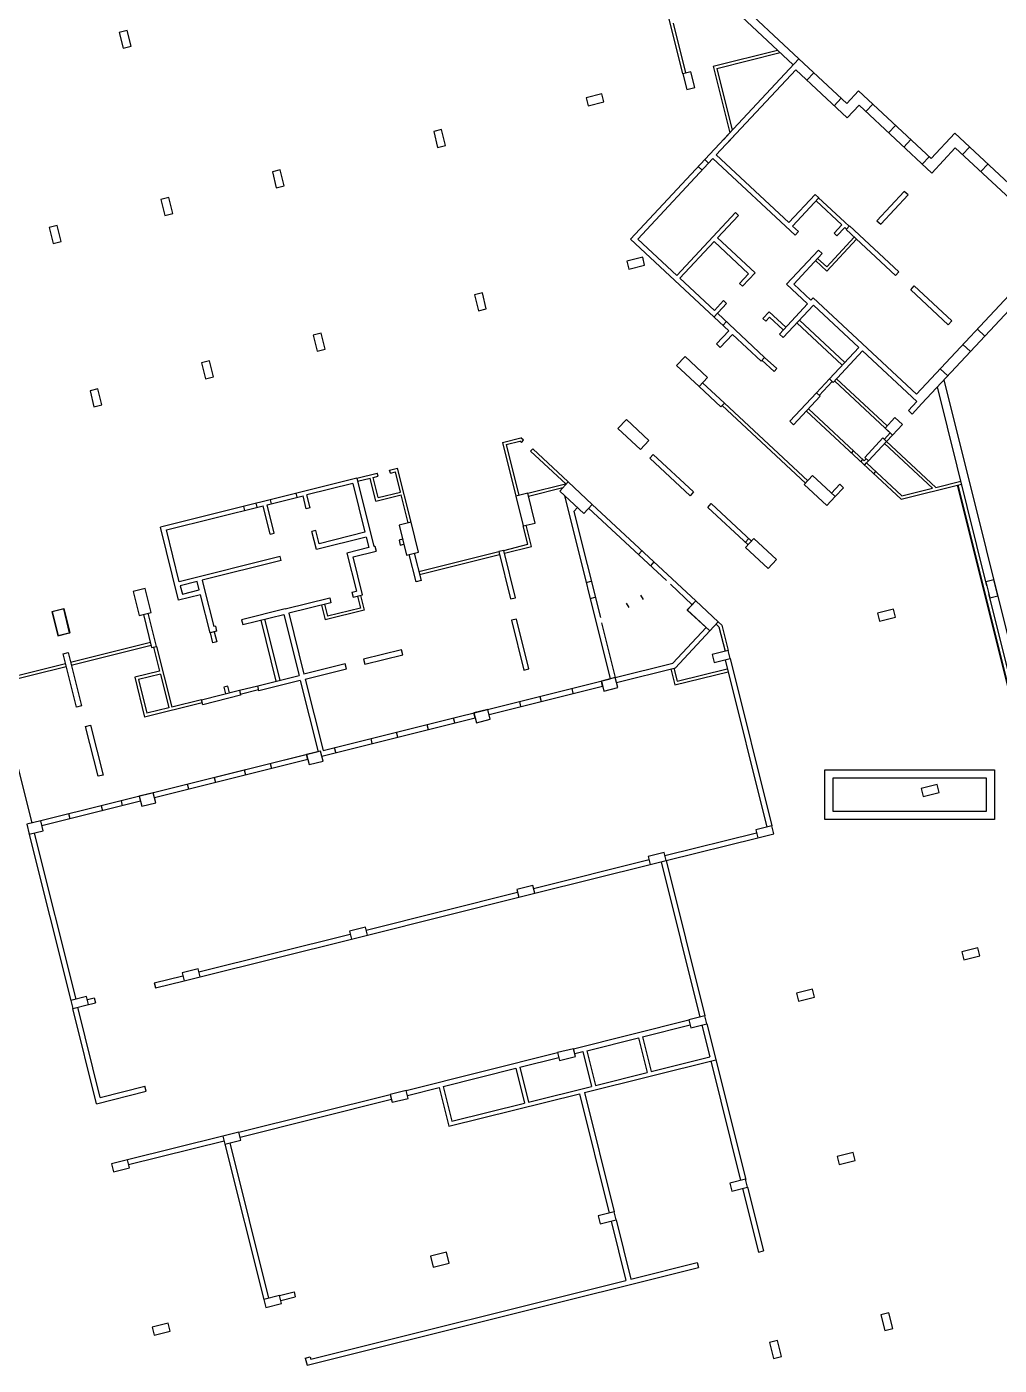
# Model space of a CAD drawing. Header units: metres. Extents: x -681087 to 1033303, y 74272 to 2630761.
# Drawn here: x 126556 to 173934, y 2460261 to 2525471 of the extents above; entities that cross this region are included whole.
import ezdxf

# ---------------------------------------------------------------- set-up
doc = ezdxf.new("R2010")
doc.units = ezdxf.units.M
for name, color, linetype in [('SKELETON_CLEAN', 7, 'Continuous'), ('SKELETON_ISOLATED', 1, 'Continuous'), ('SKELETON_ORIGINAL', 8, 'Continuous')]:
    doc.layers.add(name, color=color, linetype=linetype)

msp = doc.modelspace()

# ---------------------------------------------------------------- linework, layer by layer
at = {"layer": 'SKELETON_CLEAN'}
for p, q in [((158518, 2523184), (156583, 2530947)), ((163902, 2523622), (158277, 2528868)), ((164175, 2523914), (158832, 2528897)), ((158664, 2523220), (158059, 2525646)), ((131443, 2525297), (131055, 2525200)), ((131055, 2525200), (131248, 2524424)), ((131636, 2524521), (131443, 2525297)), ((131248, 2524424), (131636, 2524521)), ((159993, 2523552), (163137, 2524336)), ((164175, 2523914), (155971, 2515116)), ((160175, 2523443), (163267, 2524214)), ((164175, 2523914), (166508, 2521739)), ((158906, 2523281), (158518, 2523184)), ((158518, 2523184), (158712, 2522408)), ((159100, 2522505), (158906, 2523281)), ((159993, 2523552), (160804, 2520300)), ((160150, 2519231), (164017, 2523378)), ((160175, 2523443), (160926, 2520430)), ((164017, 2523378), (166533, 2521032)), ((158712, 2522408), (159100, 2522505)), ((166508, 2521739), (167081, 2522353)), ((167081, 2522353), (170621, 2519052)), ((154579, 2522202), (153803, 2522008)), ((153803, 2522008), (153899, 2521620)), ((153899, 2521620), (154676, 2521814)), ((154676, 2521814), (154579, 2522202)), ((166533, 2521032), (167106, 2521646)), ((167106, 2521646), (170645, 2518345)), ((146768, 2520461), (146380, 2520364)), ((146962, 2519684), (146768, 2520461)), ((146380, 2520364), (146574, 2519588)), ((160497, 2519970), (160804, 2520300)), ((171766, 2520281), (170621, 2519052)), ((176476, 2515889), (171766, 2520281)), ((146574, 2519588), (146962, 2519684)), ((160150, 2519231), (163686, 2515934)), ((170645, 2518345), (171791, 2519574)), ((171791, 2519574), (175770, 2515864)), ((138909, 2518501), (138521, 2518404)), ((139102, 2517725), (138909, 2518501)), ((156324, 2515128), (159979, 2519048)), ((159979, 2519048), (163987, 2515311)), ((138521, 2518404), (138714, 2517628)), ((133475, 2517146), (133087, 2517050)), ((133669, 2516370), (133475, 2517146)), ((138714, 2517628), (139102, 2517725)), ((163686, 2515934), (164961, 2517301)), ((163869, 2515763), (165144, 2517131)), ((164961, 2517301), (165144, 2517131)), ((165119, 2517155), (166406, 2515954)), ((169308, 2517446), (167978, 2516020)), ((168161, 2515850), (169491, 2517276)), ((169491, 2517276), (169308, 2517446)), ((133087, 2517050), (133280, 2516273)), ((165015, 2516992), (166269, 2515822)), ((133280, 2516273), (133669, 2516370)), ((161083, 2516420), (158226, 2513355)), ((160213, 2515193), (161229, 2516283)), ((161229, 2516283), (161083, 2516420)), ((165887, 2515413), (166269, 2515822)), ((166406, 2515954), (166625, 2515750)), ((167978, 2516020), (168161, 2515850)), ((128041, 2515792), (127653, 2515695)), ((127653, 2515695), (127847, 2514919)), ((128235, 2515015), (128041, 2515792)), ((160213, 2515193), (162042, 2513488)), ((163869, 2515763), (164158, 2515494)), ((163987, 2515311), (164158, 2515494)), ((166870, 2515221), (165527, 2513780)), ((165887, 2515413), (166026, 2515283)), ((166026, 2515283), (166408, 2515693)), ((166408, 2515693), (166496, 2515611)), ((166646, 2515772), (166475, 2515589)), ((166475, 2515589), (168874, 2513352)), ((169045, 2513535), (166646, 2515772)), ((127847, 2514919), (128235, 2515015)), ((155971, 2515116), (160754, 2510656)), ((156324, 2515128), (158226, 2513355)), ((158372, 2513219), (160043, 2515011)), ((160043, 2515011), (161725, 2513442)), ((163568, 2512926), (165123, 2514594)), ((165306, 2514423), (165123, 2514594)), ((166980, 2515118), (165534, 2513568)), ((156563, 2514246), (155786, 2514052)), ((155786, 2514052), (155883, 2513664)), ((155883, 2513664), (156659, 2513857)), ((156659, 2513857), (156563, 2514246)), ((163922, 2512939), (165306, 2514423)), ((164985, 2514079), (165534, 2513568)), ((165088, 2514189), (165527, 2513780)), ((158372, 2513219), (160054, 2511650)), ((161725, 2513442), (161278, 2512963)), ((162042, 2513488), (161424, 2512827)), ((168874, 2513352), (169045, 2513535)), ((169904, 2507565), (175442, 2513504)), ((170167, 2507114), (176148, 2513528)), ((161278, 2512963), (161424, 2512827)), ((164592, 2511971), (163568, 2512926)), ((164763, 2512154), (163922, 2512939)), ((169623, 2512660), (169794, 2512843)), ((171452, 2510955), (169623, 2512660)), ((169794, 2512843), (171622, 2511138)), ((148752, 2512504), (148364, 2512407)), ((148364, 2512407), (148557, 2511631)), ((148945, 2511728), (148752, 2512504)), ((160647, 2511993), (160030, 2511331)), ((160501, 2512129), (160054, 2511650)), ((160501, 2512129), (160647, 2511993)), ((164592, 2511971), (163221, 2510501)), ((163404, 2510331), (164877, 2511911)), ((164763, 2512154), (164865, 2512264)), ((169904, 2507565), (164865, 2512264)), ((164877, 2511911), (167090, 2509848)), ((148557, 2511631), (148945, 2511728)), ((160200, 2511514), (162504, 2509366)), ((162731, 2511588), (162417, 2511252)), ((162556, 2511122), (162417, 2511252)), ((162740, 2511319), (162556, 2511122)), ((162731, 2511588), (163535, 2510838)), ((162740, 2511319), (163405, 2510699)), ((160160, 2510020), (160754, 2510656)), ((171622, 2511138), (171452, 2510955)), ((140892, 2510545), (140504, 2510448)), ((140504, 2510448), (140698, 2509672)), ((141086, 2509768), (140892, 2510545)), ((160160, 2510020), (160343, 2509849)), ((160937, 2510485), (160343, 2509849)), ((162333, 2509183), (160937, 2510485)), ((163221, 2510501), (163404, 2510331)), ((140698, 2509672), (141086, 2509768)), ((158625, 2509400), (158216, 2508961)), ((159722, 2508377), (158625, 2509400)), ((162504, 2509366), (162333, 2509183)), ((162504, 2509366), (163093, 2508817)), ((165657, 2508312), (167090, 2509848)), ((167272, 2509677), (165840, 2508141)), ((167272, 2509677), (169916, 2507212)), ((135459, 2509190), (135071, 2509093)), ((135071, 2509093), (135264, 2508317)), ((135652, 2508414), (135459, 2509190)), ((158216, 2508961), (159313, 2507938)), ((162374, 2509227), (162963, 2508678)), ((162963, 2508678), (163093, 2508817)), ((135264, 2508317), (135652, 2508414)), ((159313, 2507938), (159722, 2508377)), ((160544, 2507132), (159484, 2508121)), ((165030, 2507639), (165657, 2508312)), ((165840, 2508141), (165657, 2508312)), ((165908, 2508214), (168369, 2505919)), ((130025, 2507835), (129637, 2507738)), ((129637, 2507738), (129831, 2506962)), ((130219, 2507059), (130025, 2507835)), ((159313, 2507938), (160374, 2506949)), ((163734, 2506249), (165030, 2507639)), ((165213, 2507468), (163917, 2506079)), ((165030, 2507639), (165213, 2507468)), ((129831, 2506962), (130219, 2507059)), ((160374, 2506949), (160544, 2507132)), ((164603, 2503347), (160544, 2507132)), ((164541, 2506748), (169149, 2502451)), ((164643, 2506858), (167360, 2504324)), ((169916, 2507212), (169507, 2506773)), ((169690, 2506602), (169507, 2506773)), ((170167, 2507114), (169690, 2506602)), ((155768, 2506336), (155359, 2505897)), ((156865, 2505313), (155768, 2506336)), ((163917, 2506079), (163734, 2506249)), ((168847, 2506431), (168369, 2505919)), ((168735, 2505578), (169213, 2506090)), ((169213, 2506090), (168847, 2506431)), ((149727, 2505224), (150621, 2505447)), ((150753, 2505324), (150621, 2505447)), ((155359, 2505897), (156456, 2504874)), ((168266, 2505442), (167379, 2504491)), ((168266, 2505442), (168449, 2505271)), ((168552, 2505749), (168369, 2505919)), ((168369, 2505919), (168735, 2505578)), ((168449, 2505271), (168735, 2505578)), ((149727, 2505224), (150380, 2502604)), ((149909, 2505115), (150578, 2505282)), ((149909, 2505115), (150526, 2502640)), ((150651, 2505214), (150578, 2505282)), ((150651, 2505214), (150753, 2505324)), ((151104, 2504791), (151206, 2504901)), ((152828, 2503183), (151104, 2504791)), ((152931, 2503293), (151206, 2504901)), ((156456, 2504874), (156865, 2505313)), ((168449, 2505271), (167562, 2504321)), ((168346, 2505162), (170678, 2502987)), ((168449, 2505271), (170852, 2503030)), ((156909, 2504451), (157080, 2504634)), ((158869, 2502623), (156909, 2504451)), ((157080, 2504634), (159040, 2502806)), ((167452, 2504423), (167360, 2504324)), ((167368, 2504112), (167470, 2504222)), ((167562, 2504321), (167379, 2504491)), ((167562, 2504321), (167470, 2504222)), ((167470, 2504222), (169192, 2502616)), ((142634, 2503476), (133067, 2501091)), ((142634, 2503476), (143634, 2503725)), ((142634, 2503476), (143462, 2500158)), ((142671, 2503331), (143282, 2503483)), ((143564, 2502353), (143282, 2503483)), ((143427, 2503519), (143670, 2503580)), ((143673, 2502534), (143427, 2503519)), ((143670, 2503580), (143634, 2503725)), ((144235, 2503875), (144623, 2503972)), ((144272, 2503730), (144235, 2503875)), ((144272, 2503730), (144514, 2503790)), ((144760, 2502805), (144514, 2503790)), ((145281, 2501333), (144623, 2503972)), ((164842, 2503603), (164433, 2503164)), ((165939, 2502580), (164842, 2503603)), ((142440, 2503222), (140208, 2502665)), ((142440, 2503222), (143033, 2500844)), ((143673, 2502534), (144760, 2502805)), ((150962, 2502749), (152802, 2503208)), ((152930, 2503293), (152521, 2502854)), ((152521, 2502854), (153691, 2501763)), ((154100, 2502202), (152930, 2503293)), ((159040, 2502806), (158869, 2502623)), ((164433, 2503164), (165530, 2502141)), ((166162, 2503186), (165756, 2502750)), ((166345, 2503015), (165939, 2502580)), ((166162, 2503186), (166345, 2503015)), ((169149, 2502451), (172099, 2503187)), ((169192, 2502616), (170678, 2502987)), ((170852, 2503030), (172063, 2503332)), ((133358, 2500957), (138074, 2502133)), ((138420, 2500745), (138074, 2502133)), ((138268, 2502181), (140014, 2502617)), ((138614, 2500794), (138268, 2502181)), ((140173, 2501981), (140014, 2502617)), ((140367, 2502030), (140208, 2502665)), ((143564, 2502353), (144796, 2502660)), ((145136, 2501297), (144796, 2502660)), ((150962, 2502749), (150380, 2502604)), ((150380, 2502604), (150743, 2501149)), ((151325, 2501294), (150962, 2502749)), ((152759, 2502633), (154985, 2493704)), ((153691, 2501763), (154100, 2502202)), ((154101, 2502202), (159147, 2497496)), ((159734, 2502055), (159905, 2502238)), ((159905, 2502238), (161865, 2500411)), ((165530, 2502141), (165939, 2502580)), ((140367, 2502030), (140173, 2501981)), ((153386, 2502048), (153210, 2501859)), ((153210, 2501859), (154500, 2496685)), ((161695, 2500228), (159734, 2502055)), ((133955, 2497530), (133067, 2501091)), ((133987, 2498434), (133358, 2500957)), ((140643, 2500923), (140449, 2500875)), ((140668, 2499997), (140449, 2500875)), ((140801, 2500288), (140643, 2500923)), ((143033, 2500844), (140801, 2500288)), ((145281, 2501333), (144699, 2501188)), ((144699, 2501188), (145062, 2499732)), ((145644, 2499877), (145281, 2501333)), ((150743, 2501149), (151325, 2501294)), ((150966, 2500256), (150743, 2501149)), ((151148, 2500147), (150889, 2501185)), ((138420, 2500745), (138614, 2500794)), ((143093, 2500602), (140668, 2499997)), ((143093, 2500602), (143219, 2500097)), ((143510, 2500170), (143462, 2500158)), ((143510, 2500170), (143571, 2499927)), ((144869, 2500508), (144694, 2500465)), ((144694, 2500465), (144754, 2500222)), ((144754, 2500222), (144929, 2500266)), ((149792, 2499963), (150966, 2500256)), ((161984, 2500539), (161575, 2500100)), ((163081, 2499516), (161984, 2500539)), ((138897, 2499658), (133987, 2498434)), ((138945, 2499464), (138897, 2499658)), ((143219, 2500097), (142152, 2499831)), ((142152, 2499831), (142614, 2497978)), ((142455, 2499649), (143571, 2499927)), ((142917, 2497796), (142455, 2499649)), ((145062, 2499732), (145644, 2499877)), ((145525, 2498436), (145193, 2499765)), ((145436, 2499825), (145767, 2498496)), ((145658, 2498933), (149549, 2499903)), ((149792, 2499963), (149549, 2499903)), ((149549, 2499903), (150125, 2497593)), ((150367, 2497654), (149792, 2499963)), ((149828, 2499818), (151148, 2500147)), ((161575, 2500100), (162672, 2499077)), ((162672, 2499077), (163081, 2499516)), ((138945, 2499464), (135103, 2498506)), ((134860, 2498446), (134035, 2498240)), ((134035, 2498240), (134137, 2497833)), ((134962, 2498038), (134860, 2498446)), ((135103, 2498506), (135204, 2498099)), ((145767, 2498496), (145525, 2498436)), ((173676, 2498518), (173288, 2498422)), ((173288, 2498422), (173481, 2497645)), ((173869, 2497742), (173676, 2498518)), ((132318, 2498101), (131736, 2497956)), ((131736, 2497956), (132026, 2496791)), ((132609, 2496936), (132318, 2498101)), ((135022, 2497796), (133955, 2497530)), ((134137, 2497833), (134962, 2498038)), ((135484, 2495943), (135022, 2497796)), ((135204, 2498099), (135666, 2496246)), ((139140, 2497112), (141314, 2497654)), ((141314, 2497654), (141374, 2497411)), ((142400, 2497925), (142614, 2497978)), ((142400, 2497925), (142461, 2497682)), ((142461, 2497682), (142917, 2497796)), ((142665, 2497733), (142810, 2497151)), ((142810, 2497769), (142992, 2497041)), ((150125, 2497593), (150367, 2497654)), ((173481, 2497645), (173869, 2497742)), ((132026, 2496791), (132609, 2496936)), ((132882, 2495283), (132478, 2496904)), ((139140, 2497112), (137025, 2496584)), ((141374, 2497411), (139322, 2496899)), ((139322, 2496899), (140062, 2493930)), ((140918, 2497297), (141099, 2496570)), ((141064, 2497334), (141209, 2496751)), ((142992, 2497041), (141099, 2496570)), ((142810, 2497151), (141209, 2496751)), ((159146, 2497495), (158737, 2497056)), ((158737, 2497056), (159836, 2496034)), ((160244, 2496473), (159146, 2497495)), ((168776, 2497091), (167999, 2496897)), ((167999, 2496897), (168096, 2496509)), ((168872, 2496702), (168776, 2497091)), ((132235, 2496843), (132639, 2495223)), ((135744, 2496265), (135666, 2496246)), ((135744, 2496265), (135805, 2496022)), ((137025, 2496584), (137085, 2496342)), ((137085, 2496342), (139079, 2496839)), ((139079, 2496839), (139820, 2493870)), ((150410, 2496613), (150168, 2496553)), ((150168, 2496553), (150773, 2494127)), ((151015, 2494188), (150410, 2496613)), ((154562, 2496433), (155228, 2493764)), ((159836, 2496034), (160244, 2496473)), ((160142, 2496363), (160280, 2496234)), ((160244, 2496473), (160415, 2496314)), ((160415, 2496314), (160722, 2495083)), ((168096, 2496509), (168872, 2496702)), ((135805, 2496022), (135484, 2495943)), ((135627, 2495453), (135504, 2495947)), ((135688, 2495993), (135812, 2495499)), ((159652, 2496205), (158027, 2494462)), ((159835, 2496034), (158160, 2494238)), ((160280, 2496234), (160577, 2495046)), ((128324, 2494920), (128567, 2494980)), ((128567, 2494980), (129215, 2492380)), ((132639, 2495223), (132882, 2495283)), ((132736, 2495247), (133026, 2494083)), ((132882, 2495283), (133619, 2492324)), ((135812, 2495499), (135627, 2495453)), ((144812, 2495114), (142968, 2494655)), ((144872, 2494872), (144812, 2495114)), ((160722, 2495083), (159946, 2494889)), ((160819, 2494694), (160722, 2495083)), ((128972, 2492320), (128324, 2494920)), ((142076, 2494432), (140062, 2493930)), ((142136, 2494190), (142076, 2494432)), ((142968, 2494655), (143029, 2494412)), ((143029, 2494412), (144872, 2494872)), ((155228, 2493764), (158027, 2494462)), ((159946, 2494889), (160043, 2494501)), ((160043, 2494501), (160819, 2494694)), ((160819, 2494694), (162851, 2486544)), ((133026, 2494083), (131813, 2493780)), ((131813, 2493780), (132297, 2491840)), ((133063, 2493937), (131995, 2493671)), ((131995, 2493671), (132407, 2492022)), ((133063, 2493937), (133474, 2492288)), ((137806, 2493368), (139820, 2493870)), ((140123, 2493688), (142136, 2494190)), ((140123, 2493688), (140989, 2490214)), ((140989, 2490214), (154985, 2493704)), ((150773, 2494127), (151015, 2494188)), ((155228, 2493764), (154549, 2493595)), ((155349, 2493279), (155228, 2493764)), ((155288, 2493522), (158160, 2494238)), ((157939, 2494183), (158133, 2493406)), ((158085, 2494219), (158242, 2493588)), ((158133, 2493406), (160722, 2494051)), ((158242, 2493588), (160685, 2494197)), ((135070, 2492686), (136914, 2493145)), ((136349, 2493344), (136164, 2493299)), ((136164, 2493299), (136244, 2492978)), ((136428, 2493024), (136349, 2493344)), ((136914, 2493145), (137806, 2493368)), ((136914, 2493145), (136974, 2492903)), ((137867, 2493125), (137806, 2493368)), ((139880, 2493627), (137867, 2493125)), ((139880, 2493627), (140746, 2490154)), ((149078, 2491973), (154609, 2493352)), ((154609, 2493352), (154549, 2493595)), ((154549, 2493595), (154670, 2493110)), ((154670, 2493110), (155349, 2493279)), ((129215, 2492380), (128972, 2492320)), ((135106, 2492540), (132297, 2491840)), ((135070, 2492686), (133619, 2492324)), ((135130, 2492443), (135070, 2492686)), ((136974, 2492903), (135130, 2492443)), ((133474, 2492288), (132407, 2492022)), ((140928, 2489941), (148399, 2491804)), ((149018, 2492216), (148339, 2492047)), ((148399, 2491804), (148339, 2492047)), ((148339, 2492047), (148460, 2491561)), ((148460, 2491561), (149139, 2491731)), ((149139, 2491731), (149018, 2492216)), ((129423, 2491381), (129666, 2491441)), ((130028, 2488955), (129423, 2491381)), ((129666, 2491441), (130270, 2489015)), ((140249, 2489772), (132777, 2487909)), ((140249, 2489772), (140188, 2490014)), ((140188, 2490014), (140309, 2489529)), ((140988, 2489699), (140867, 2490184)), ((140309, 2489529), (140988, 2489699)), ((165437, 2486843), (165437, 2489273)), ((165437, 2489273), (173697, 2489273)), ((173697, 2489273), (173697, 2486843)), ((130270, 2489015), (130028, 2488955)), ((165837, 2487243), (165837, 2488873)), ((165837, 2488873), (173297, 2488873)), ((170904, 2488552), (170128, 2488358)), ((171001, 2488164), (170904, 2488552)), ((173297, 2488873), (173297, 2487243)), ((132717, 2488152), (132038, 2487982)), ((132038, 2487982), (132159, 2487497)), ((132838, 2487667), (132717, 2488152)), ((170128, 2488358), (170225, 2487970)), ((170225, 2487970), (171001, 2488164)), ((132159, 2487497), (132838, 2487667)), ((173297, 2487243), (165837, 2487243)), ((127235, 2486785), (126556, 2486615)), ((126556, 2486615), (126677, 2486130)), ((127356, 2486300), (127235, 2486785)), ((162851, 2486544), (162075, 2486350)), ((162948, 2486156), (162851, 2486544)), ((173697, 2486843), (165437, 2486843)), ((126664, 2486179), (128697, 2478028)), ((126677, 2486130), (127356, 2486300)), ((157708, 2484849), (162172, 2485962)), ((162075, 2486350), (162172, 2485962)), ((162172, 2485962), (162948, 2486156)), ((157611, 2485238), (156835, 2485044)), ((157708, 2484849), (157611, 2485238)), ((151304, 2483253), (156932, 2484656)), ((156835, 2485044), (156932, 2484656)), ((156932, 2484656), (157708, 2484849)), ((157708, 2484849), (159595, 2477281)), ((151207, 2483641), (150431, 2483447)), ((150431, 2483447), (150528, 2483059)), ((150528, 2483059), (151304, 2483253)), ((151304, 2483253), (151207, 2483641)), ((143154, 2481221), (150528, 2483059)), ((143057, 2481609), (142281, 2481415)), ((142281, 2481415), (142378, 2481027)), ((143154, 2481221), (143057, 2481609)), ((135003, 2479189), (142378, 2481027)), ((142378, 2481027), (143154, 2481221)), ((172888, 2480596), (172112, 2480402)), ((172985, 2480207), (172888, 2480596)), ((172112, 2480402), (172209, 2480014)), ((172209, 2480014), (172985, 2480207)), ((134906, 2479577), (134130, 2479383)), ((134130, 2479383), (134227, 2478995)), ((135003, 2479189), (134906, 2479577)), ((132775, 2478865), (132830, 2478647)), ((132830, 2478647), (134227, 2478995)), ((134227, 2478995), (135003, 2479189)), ((129473, 2478222), (128697, 2478028)), ((128697, 2478028), (128793, 2477640)), ((129570, 2477834), (129473, 2478222)), ((129509, 2478076), (129839, 2478159)), ((129839, 2478159), (129900, 2477916)), ((164835, 2478588), (164059, 2478394)), ((164059, 2478394), (164155, 2478006)), ((164155, 2478006), (164932, 2478199)), ((164932, 2478199), (164835, 2478588)), ((128793, 2477640), (129570, 2477834)), ((129950, 2473002), (128793, 2477640)), ((130132, 2473305), (129036, 2477701)), ((129376, 2477785), (129900, 2477916)), ((153191, 2475684), (158819, 2477088)), ((156551, 2476265), (158879, 2476845)), ((159595, 2477281), (158819, 2477088)), ((158819, 2477088), (158916, 2476700)), ((158916, 2476700), (159692, 2476893)), ((159449, 2476833), (159836, 2475280)), ((159692, 2476893), (159595, 2477281)), ((159692, 2476893), (161581, 2469318)), ((153834, 2475587), (156357, 2476216)), ((156357, 2476216), (156780, 2474518)), ((156551, 2476265), (156974, 2474566)), ((145041, 2473652), (152415, 2475491)), ((153191, 2475684), (152415, 2475491)), ((152415, 2475491), (152512, 2475103)), ((153288, 2475296), (153191, 2475684)), ((153252, 2475442), (153640, 2475539)), ((153640, 2475539), (154063, 2473841)), ((153834, 2475587), (154257, 2473889)), ((146848, 2473845), (150389, 2474728)), ((150389, 2474728), (150813, 2473030)), ((150583, 2474777), (152475, 2475248)), ((150583, 2474777), (151007, 2473079)), ((152512, 2475103), (153288, 2475296)), ((153723, 2473550), (160127, 2475147)), ((156974, 2474566), (159836, 2475280)), ((154257, 2473889), (156780, 2474518)), ((129950, 2473002), (132376, 2473607)), ((130132, 2473305), (132315, 2473850)), ((132376, 2473607), (132315, 2473850)), ((136890, 2471620), (144264, 2473459)), ((145041, 2473652), (144264, 2473459)), ((144264, 2473459), (144361, 2473071)), ((145137, 2473264), (145041, 2473652)), ((145101, 2473410), (146654, 2473797)), ((146654, 2473797), (147125, 2471905)), ((146848, 2473845), (147271, 2472147)), ((147125, 2471905), (153481, 2473489)), ((151007, 2473079), (154063, 2473841)), ((153481, 2473489), (154932, 2467668)), ((153723, 2473550), (155175, 2467728)), ((144361, 2473071), (145137, 2473264)), ((147271, 2472147), (150813, 2473030)), ((136890, 2471620), (136114, 2471427)), ((136987, 2471232), (136890, 2471620)), ((136114, 2471427), (131457, 2470265)), ((136114, 2471427), (136211, 2471039)), ((136211, 2471039), (136987, 2471232)), ((136211, 2471039), (138098, 2463470)), ((131457, 2470265), (130680, 2470072)), ((131553, 2469877), (131457, 2470265)), ((166819, 2470631), (166042, 2470438)), ((166042, 2470438), (166139, 2470049)), ((166139, 2470049), (166915, 2470243)), ((166915, 2470243), (166819, 2470631)), ((130680, 2470072), (130777, 2469684)), ((130777, 2469684), (131553, 2469877)), ((161579, 2469325), (160803, 2469131)), ((160803, 2469131), (160899, 2468743)), ((160899, 2468743), (161676, 2468937)), ((161433, 2468876), (162207, 2465771)), ((161676, 2468937), (161579, 2469325)), ((161676, 2468937), (162450, 2465832)), ((155175, 2467728), (154399, 2467535)), ((155272, 2467340), (155175, 2467728)), ((154399, 2467535), (154496, 2467146)), ((154496, 2467146), (155272, 2467340)), ((155029, 2467279), (155749, 2464393)), ((155272, 2467340), (155991, 2464453)), ((147006, 2465769), (146230, 2465575)), ((147139, 2465235), (147006, 2465769)), ((162207, 2465771), (162450, 2465832)), ((140212, 2460261), (159283, 2465016)), ((146230, 2465575), (146363, 2465041)), ((146363, 2465041), (147139, 2465235)), ((155991, 2464453), (159223, 2465259)), ((159223, 2465259), (159283, 2465016)), ((140394, 2460564), (155749, 2464393)), ((138874, 2463664), (138098, 2463470)), ((138874, 2463664), (139578, 2463839)), ((138971, 2463276), (138874, 2463664)), ((139578, 2463839), (139638, 2463597)), ((138098, 2463470), (138195, 2463082)), ((138195, 2463082), (138971, 2463276)), ((138934, 2463421), (139638, 2463597)), ((168560, 2462820), (168172, 2462724)), ((168172, 2462724), (168365, 2461947)), ((168753, 2462044), (168560, 2462820)), ((133440, 2462309), (132664, 2462115)), ((132664, 2462115), (132761, 2461727)), ((132761, 2461727), (133537, 2461921)), ((133537, 2461921), (133440, 2462309)), ((168365, 2461947), (168753, 2462044)), ((163126, 2461466), (162738, 2461369)), ((162738, 2461369), (162932, 2460593)), ((163320, 2460689), (163126, 2461466)), ((140126, 2460606), (140369, 2460666)), ((140126, 2460606), (140212, 2460261)), ((140369, 2460666), (140394, 2460564)), ((162932, 2460593), (163320, 2460689))]:
    msp.add_line(p, q, dxfattribs=at)
at = {"layer": 'SKELETON_ISOLATED'}
for p, q in [((164906, 2523232), (164565, 2522867)), ((166238, 2521991), (165897, 2521625)), ((167435, 2521339), (167776, 2521705)), ((168546, 2520303), (168887, 2520668)), ((160680, 2519799), (160999, 2520141)), ((169292, 2519607), (169633, 2519973)), ((170185, 2518775), (170526, 2519141)), ((172142, 2519247), (172483, 2519612)), ((159272, 2518656), (159454, 2518485)), ((159592, 2519000), (159775, 2518829)), ((173375, 2518780), (173034, 2518415)), ((160639, 2511105), (160468, 2510922)), ((166281, 2508981), (164069, 2511044)), ((166411, 2509120), (164199, 2511183)), ((172871, 2510746), (173236, 2510405)), ((172168, 2509993), (172534, 2509652)), ((171063, 2508808), (171429, 2508467)), ((165169, 2507509), (165796, 2508182)), ((166011, 2508324), (168472, 2506029)), ((180963, 2469292), (171244, 2508269)), ((173336, 2498228), (170919, 2507921)), ((164501, 2503237), (160442, 2507022)), ((168339, 2505374), (168625, 2505681)), ((166731, 2504705), (166834, 2504815)), ((167185, 2504283), (167287, 2504392)), ((167821, 2503689), (167923, 2503799)), ((150999, 2502604), (152678, 2503022)), ((180381, 2469207), (171920, 2503142)), ((137783, 2502060), (137734, 2502254)), ((138472, 2502232), (138423, 2502426)), ((139733, 2502547), (139685, 2502741)), ((137181, 2501910), (137133, 2502104)), ((153930, 2502019), (157719, 2498486)), ((161733, 2500533), (161563, 2500350)), ((145695, 2498787), (149585, 2499757)), ((156522, 2499944), (156351, 2499762)), ((157107, 2499399), (156936, 2499216)), ((153814, 2498400), (154057, 2498460)), ((157911, 2498307), (158977, 2497313)), ((154008, 2497624), (154250, 2497684)), ((156460, 2497781), (156582, 2497563)), ((175465, 2489689), (173433, 2497839)), ((127772, 2496967), (128063, 2495803)), ((128367, 2497115), (127785, 2496970)), ((127797, 2496973), (128087, 2495809)), ((128645, 2495948), (128355, 2497112)), ((128669, 2495954), (128379, 2497119)), ((155761, 2497391), (155883, 2497172)), ((137954, 2496558), (138694, 2493589)), ((138138, 2496604), (138878, 2493635)), ((128075, 2495806), (128657, 2495951)), ((132579, 2495465), (128688, 2494495)), ((132615, 2495320), (128724, 2494350)), ((124851, 2494487), (126798, 2486676)), ((128445, 2494435), (125073, 2493594)), ((128481, 2494289), (125110, 2493449)), ((160576, 2494634), (162608, 2486484)), ((136960, 2492961), (137852, 2493183)), ((153183, 2492997), (153122, 2493239)), ((150631, 2492360), (150570, 2492603)), ((151550, 2492847), (151611, 2492605)), ((147410, 2491557), (147349, 2491800)), ((144634, 2490865), (144574, 2491108)), ((146049, 2491476), (146109, 2491233)), ((143313, 2490793), (143373, 2490551)), ((140807, 2490169), (133712, 2488400)), ((141607, 2490111), (141547, 2490353)), ((137221, 2489017), (137161, 2489260)), ((138422, 2489574), (138483, 2489332)), ((134446, 2488325), (134386, 2488568)), ((135686, 2488892), (135747, 2488649)), ((131225, 2487522), (131165, 2487765)), ((132098, 2487740), (127295, 2486542)), ((128673, 2486886), (128613, 2487128)), ((130185, 2487520), (130245, 2487278)), ((126919, 2486191), (128939, 2478089)), ((157648, 2485092), (162111, 2486205)), ((151244, 2483495), (156871, 2484899)), ((157466, 2484789), (159353, 2477221)), ((143093, 2481463), (150468, 2483302)), ((134943, 2479431), (142317, 2481270)), ((132769, 2478889), (134167, 2479238)), ((159885, 2475086), (161336, 2469264)), ((136951, 2471378), (144325, 2473216)), ((136174, 2471184), (131517, 2470023)), ((136453, 2471099), (138340, 2463531))]:
    msp.add_line(p, q, dxfattribs=at)
at = {"layer": 'SKELETON_ORIGINAL'}
for p, q in [((158518, 2523184), (156583, 2530947)), ((163902, 2523622), (158277, 2528868)), ((164175, 2523914), (158832, 2528897)), ((158664, 2523220), (158059, 2525646)), ((131443, 2525297), (131055, 2525200)), ((131055, 2525200), (131248, 2524424)), ((131636, 2524521), (131443, 2525297)), ((131248, 2524424), (131636, 2524521)), ((159993, 2523552), (163137, 2524336)), ((164175, 2523914), (155971, 2515116)), ((160175, 2523443), (163267, 2524214)), ((164175, 2523914), (166508, 2521739)), ((158906, 2523281), (158518, 2523184)), ((158518, 2523184), (158712, 2522408)), ((159100, 2522505), (158906, 2523281)), ((159993, 2523552), (160804, 2520300)), ((160150, 2519231), (164017, 2523378)), ((160175, 2523443), (160926, 2520430)), ((164017, 2523378), (166533, 2521032)), ((164906, 2523232), (164565, 2522867)), ((158712, 2522408), (159100, 2522505)), ((166508, 2521739), (167081, 2522353)), ((167081, 2522353), (170621, 2519052)), ((154579, 2522202), (153803, 2522008)), ((153803, 2522008), (153899, 2521620)), ((153899, 2521620), (154676, 2521814)), ((154676, 2521814), (154579, 2522202)), ((166238, 2521991), (165897, 2521625)), ((167435, 2521339), (167776, 2521705)), ((166533, 2521032), (167106, 2521646)), ((167106, 2521646), (170645, 2518345)), ((146768, 2520461), (146380, 2520364)), ((146962, 2519684), (146768, 2520461)), ((168546, 2520303), (168887, 2520668)), ((146380, 2520364), (146574, 2519588)), ((160497, 2519970), (160804, 2520300)), ((160680, 2519799), (160999, 2520141)), ((169292, 2519607), (169633, 2519973)), ((171766, 2520281), (170621, 2519052)), ((176476, 2515889), (171766, 2520281)), ((146574, 2519588), (146962, 2519684)), ((160150, 2519231), (163686, 2515934)), ((170185, 2518775), (170526, 2519141)), ((170645, 2518345), (171791, 2519574)), ((171791, 2519574), (175770, 2515864)), ((172142, 2519247), (172483, 2519612)), ((138909, 2518501), (138521, 2518404)), ((139102, 2517725), (138909, 2518501)), ((156324, 2515128), (159979, 2519048)), ((159272, 2518656), (159454, 2518485)), ((159592, 2519000), (159775, 2518829)), ((159979, 2519048), (163987, 2515311)), ((173375, 2518780), (173034, 2518415)), ((138521, 2518404), (138714, 2517628)), ((133475, 2517146), (133087, 2517050)), ((133669, 2516370), (133475, 2517146)), ((138714, 2517628), (139102, 2517725)), ((163686, 2515934), (164961, 2517301)), ((163869, 2515763), (165144, 2517131)), ((164961, 2517301), (165144, 2517131)), ((165119, 2517155), (166406, 2515954)), ((169308, 2517446), (167978, 2516020)), ((168161, 2515850), (169491, 2517276)), ((169491, 2517276), (169308, 2517446)), ((133087, 2517050), (133280, 2516273)), ((165015, 2516992), (166269, 2515822)), ((133280, 2516273), (133669, 2516370)), ((161083, 2516420), (158226, 2513355)), ((160213, 2515193), (161229, 2516283)), ((161229, 2516283), (161083, 2516420)), ((165887, 2515413), (166269, 2515822)), ((166406, 2515954), (166625, 2515750)), ((167978, 2516020), (168161, 2515850)), ((128041, 2515792), (127653, 2515695)), ((127653, 2515695), (127847, 2514919)), ((128235, 2515015), (128041, 2515792)), ((160213, 2515193), (162042, 2513488)), ((163869, 2515763), (164158, 2515494)), ((163987, 2515311), (164158, 2515494)), ((166870, 2515221), (165527, 2513780)), ((165887, 2515413), (166026, 2515283)), ((166026, 2515283), (166408, 2515693)), ((166408, 2515693), (166496, 2515611)), ((166646, 2515772), (166475, 2515589)), ((166475, 2515589), (168874, 2513352)), ((169045, 2513535), (166646, 2515772)), ((127847, 2514919), (128235, 2515015)), ((155971, 2515116), (160754, 2510656)), ((156324, 2515128), (158226, 2513355)), ((158372, 2513219), (160043, 2515011)), ((160043, 2515011), (161725, 2513442)), ((163568, 2512926), (165123, 2514594)), ((165306, 2514423), (165123, 2514594)), ((166980, 2515118), (165534, 2513568)), ((156563, 2514246), (155786, 2514052)), ((155786, 2514052), (155883, 2513664)), ((155883, 2513664), (156659, 2513857)), ((156659, 2513857), (156563, 2514246)), ((163922, 2512939), (165306, 2514423)), ((164985, 2514079), (165534, 2513568)), ((165088, 2514189), (165527, 2513780)), ((158372, 2513219), (160054, 2511650)), ((161725, 2513442), (161278, 2512963)), ((162042, 2513488), (161424, 2512827)), ((168874, 2513352), (169045, 2513535)), ((169904, 2507565), (175442, 2513504)), ((170167, 2507114), (176148, 2513528)), ((161278, 2512963), (161424, 2512827)), ((164592, 2511971), (163568, 2512926)), ((164763, 2512154), (163922, 2512939)), ((169623, 2512660), (169794, 2512843)), ((171452, 2510955), (169623, 2512660)), ((169794, 2512843), (171622, 2511138)), ((148752, 2512504), (148364, 2512407)), ((148364, 2512407), (148557, 2511631)), ((148945, 2511728), (148752, 2512504)), ((160647, 2511993), (160030, 2511331)), ((160501, 2512129), (160054, 2511650)), ((160501, 2512129), (160647, 2511993)), ((164592, 2511971), (163221, 2510501)), ((163404, 2510331), (164877, 2511911)), ((164763, 2512154), (164865, 2512264)), ((169904, 2507565), (164865, 2512264)), ((164877, 2511911), (167090, 2509848)), ((148557, 2511631), (148945, 2511728)), ((160200, 2511514), (162504, 2509366)), ((162731, 2511588), (162417, 2511252)), ((162556, 2511122), (162417, 2511252)), ((162740, 2511319), (162556, 2511122)), ((162731, 2511588), (163535, 2510838)), ((162740, 2511319), (163405, 2510699)), ((160160, 2510020), (160754, 2510656)), ((160639, 2511105), (160468, 2510922)), ((166281, 2508981), (164069, 2511044)), ((166411, 2509120), (164199, 2511183)), ((171622, 2511138), (171452, 2510955)), ((172871, 2510746), (173236, 2510405)), ((140892, 2510545), (140504, 2510448)), ((140504, 2510448), (140698, 2509672)), ((141086, 2509768), (140892, 2510545)), ((160160, 2510020), (160343, 2509849)), ((160937, 2510485), (160343, 2509849)), ((162333, 2509183), (160937, 2510485)), ((163221, 2510501), (163404, 2510331)), ((172168, 2509993), (172534, 2509652)), ((140698, 2509672), (141086, 2509768)), ((158625, 2509400), (158216, 2508961)), ((158625, 2509400), (158216, 2508961)), ((159722, 2508377), (158625, 2509400)), ((159722, 2508377), (158625, 2509400)), ((162504, 2509366), (162333, 2509183)), ((162504, 2509366), (163093, 2508817)), ((165657, 2508312), (167090, 2509848)), ((167272, 2509677), (165840, 2508141)), ((167272, 2509677), (169916, 2507212)), ((135459, 2509190), (135071, 2509093)), ((135071, 2509093), (135264, 2508317)), ((135652, 2508414), (135459, 2509190)), ((158216, 2508961), (159313, 2507938)), ((158216, 2508961), (159313, 2507938)), ((162374, 2509227), (162963, 2508678)), ((162963, 2508678), (163093, 2508817)), ((171063, 2508808), (171429, 2508467)), ((135264, 2508317), (135652, 2508414)), ((159313, 2507938), (159722, 2508377)), ((159313, 2507938), (159722, 2508377)), ((160544, 2507132), (159484, 2508121)), ((165030, 2507639), (165657, 2508312)), ((165169, 2507509), (165796, 2508182)), ((165840, 2508141), (165657, 2508312)), ((165908, 2508214), (168369, 2505919)), ((166011, 2508324), (168472, 2506029)), ((180963, 2469292), (171244, 2508269)), ((130025, 2507835), (129637, 2507738)), ((129637, 2507738), (129831, 2506962)), ((130219, 2507059), (130025, 2507835)), ((159313, 2507938), (160374, 2506949)), ((163734, 2506249), (165030, 2507639)), ((165213, 2507468), (163917, 2506079)), ((165030, 2507639), (165213, 2507468)), ((173336, 2498228), (170919, 2507921)), ((129831, 2506962), (130219, 2507059)), ((160374, 2506949), (160544, 2507132)), ((164501, 2503237), (160442, 2507022)), ((164603, 2503347), (160544, 2507132)), ((164541, 2506748), (169149, 2502451)), ((164643, 2506858), (167360, 2504324)), ((169916, 2507212), (169507, 2506773)), ((169690, 2506602), (169507, 2506773)), ((170167, 2507114), (169690, 2506602)), ((155768, 2506336), (155359, 2505897)), ((155768, 2506336), (155359, 2505897)), ((156865, 2505313), (155768, 2506336)), ((156865, 2505313), (155768, 2506336)), ((163917, 2506079), (163734, 2506249)), ((168847, 2506431), (168369, 2505919)), ((168735, 2505578), (169213, 2506090)), ((169213, 2506090), (168847, 2506431)), ((149727, 2505224), (150621, 2505447)), ((150753, 2505324), (150621, 2505447)), ((155359, 2505897), (156456, 2504874)), ((155359, 2505897), (156456, 2504874)), ((168266, 2505442), (167379, 2504491)), ((168266, 2505442), (168449, 2505271)), ((168339, 2505374), (168625, 2505681)), ((168552, 2505749), (168369, 2505919)), ((168369, 2505919), (168735, 2505578)), ((168449, 2505271), (168735, 2505578)), ((149727, 2505224), (150380, 2502604)), ((149909, 2505115), (150578, 2505282)), ((149909, 2505115), (150526, 2502640)), ((150651, 2505214), (150578, 2505282)), ((150651, 2505214), (150753, 2505324)), ((151104, 2504791), (151206, 2504901)), ((152828, 2503183), (151104, 2504791)), ((152931, 2503293), (151206, 2504901)), ((156456, 2504874), (156865, 2505313)), ((156456, 2504874), (156865, 2505313)), ((166731, 2504705), (166834, 2504815)), ((168449, 2505271), (167562, 2504321)), ((168346, 2505162), (170678, 2502987)), ((168449, 2505271), (170852, 2503030)), ((156909, 2504451), (157080, 2504634)), ((158869, 2502623), (156909, 2504451)), ((157080, 2504634), (159040, 2502806)), ((167185, 2504283), (167287, 2504392)), ((167452, 2504423), (167360, 2504324)), ((167368, 2504112), (167470, 2504222)), ((167562, 2504321), (167379, 2504491)), ((167562, 2504321), (167470, 2504222)), ((167470, 2504222), (169192, 2502616)), ((142634, 2503476), (133067, 2501091)), ((142634, 2503476), (143634, 2503725)), ((142634, 2503476), (143462, 2500158)), ((142671, 2503331), (143282, 2503483)), ((143564, 2502353), (143282, 2503483)), ((143427, 2503519), (143670, 2503580)), ((143673, 2502534), (143427, 2503519)), ((143670, 2503580), (143634, 2503725)), ((144235, 2503875), (144623, 2503972)), ((144272, 2503730), (144235, 2503875)), ((144272, 2503730), (144514, 2503790)), ((144760, 2502805), (144514, 2503790)), ((145281, 2501333), (144623, 2503972)), ((145281, 2501333), (144623, 2503972)), ((164842, 2503603), (164433, 2503164)), ((164842, 2503603), (164433, 2503164)), ((165939, 2502580), (164842, 2503603)), ((165939, 2502580), (164842, 2503603)), ((167821, 2503689), (167923, 2503799)), ((142440, 2503222), (140208, 2502665)), ((142440, 2503222), (143033, 2500844)), ((143673, 2502534), (144760, 2502805)), ((150962, 2502749), (152802, 2503208)), ((150999, 2502604), (152678, 2503022)), ((152930, 2503293), (152521, 2502854)), ((152521, 2502854), (153691, 2501763)), ((152931, 2503293), (152522, 2502854)), ((152522, 2502854), (153692, 2501763)), ((154100, 2502202), (152930, 2503293)), ((154101, 2502202), (152931, 2503293)), ((159040, 2502806), (158869, 2502623)), ((164433, 2503164), (165530, 2502141)), ((164433, 2503164), (165530, 2502141)), ((166162, 2503186), (165756, 2502750)), ((166345, 2503015), (165939, 2502580)), ((166162, 2503186), (166345, 2503015)), ((169149, 2502451), (172099, 2503187)), ((169192, 2502616), (170678, 2502987)), ((170852, 2503030), (172063, 2503332)), ((180370, 2469187), (171905, 2503138)), ((180391, 2469228), (171935, 2503146)), ((133358, 2500957), (138074, 2502133)), ((137783, 2502060), (137734, 2502254)), ((138420, 2500745), (138074, 2502133)), ((138268, 2502181), (140014, 2502617)), ((138614, 2500794), (138268, 2502181)), ((138472, 2502232), (138423, 2502426)), ((139733, 2502547), (139685, 2502741)), ((140173, 2501981), (140014, 2502617)), ((140367, 2502030), (140208, 2502665)), ((143564, 2502353), (144796, 2502660)), ((145136, 2501297), (144796, 2502660)), ((150962, 2502749), (150380, 2502604)), ((150962, 2502749), (150380, 2502604)), ((150380, 2502604), (150743, 2501149)), ((150380, 2502604), (150743, 2501149)), ((151325, 2501294), (150962, 2502749)), ((151325, 2501294), (150962, 2502749)), ((152759, 2502633), (154985, 2493704)), ((153691, 2501763), (154100, 2502202)), ((153692, 2501763), (154101, 2502202)), ((154101, 2502202), (159147, 2497496)), ((159734, 2502055), (159905, 2502238)), ((159905, 2502238), (161865, 2500411)), ((165530, 2502141), (165939, 2502580)), ((165530, 2502141), (165939, 2502580)), ((137181, 2501910), (137133, 2502104)), ((140367, 2502030), (140173, 2501981)), ((153386, 2502048), (153210, 2501859)), ((153210, 2501859), (154500, 2496685)), ((153930, 2502019), (157719, 2498486)), ((161695, 2500228), (159734, 2502055)), ((133955, 2497530), (133067, 2501091)), ((133987, 2498434), (133358, 2500957)), ((140643, 2500923), (140449, 2500875)), ((140668, 2499997), (140449, 2500875)), ((140801, 2500288), (140643, 2500923)), ((143033, 2500844), (140801, 2500288)), ((145281, 2501333), (144699, 2501188)), ((145281, 2501333), (144699, 2501188)), ((144699, 2501188), (145062, 2499732)), ((144699, 2501188), (145062, 2499732)), ((145644, 2499877), (145281, 2501333)), ((145644, 2499877), (145281, 2501333)), ((150743, 2501149), (151325, 2501294)), ((150743, 2501149), (151325, 2501294)), ((150966, 2500256), (150743, 2501149)), ((151148, 2500147), (150889, 2501185)), ((138420, 2500745), (138614, 2500794)), ((143093, 2500602), (140668, 2499997)), ((143093, 2500602), (143219, 2500097)), ((143510, 2500170), (143462, 2500158)), ((143510, 2500170), (143571, 2499927)), ((144869, 2500508), (144694, 2500465)), ((144694, 2500465), (144754, 2500222)), ((144754, 2500222), (144929, 2500266)), ((149792, 2499963), (150966, 2500256)), ((161733, 2500533), (161563, 2500350)), ((161984, 2500539), (161575, 2500100)), ((161984, 2500539), (161575, 2500100)), ((163081, 2499516), (161984, 2500539)), ((163081, 2499516), (161984, 2500539)), ((138897, 2499658), (133987, 2498434)), ((138945, 2499464), (138897, 2499658)), ((143219, 2500097), (142152, 2499831)), ((142152, 2499831), (142614, 2497978)), ((142455, 2499649), (143571, 2499927)), ((142917, 2497796), (142455, 2499649)), ((145062, 2499732), (145644, 2499877)), ((145062, 2499732), (145644, 2499877)), ((145525, 2498436), (145193, 2499765)), ((145436, 2499825), (145767, 2498496)), ((145658, 2498933), (149549, 2499903)), ((145695, 2498787), (149585, 2499757)), ((149792, 2499963), (149549, 2499903)), ((149549, 2499903), (150125, 2497593)), ((150367, 2497654), (149792, 2499963)), ((149828, 2499818), (151148, 2500147)), ((156522, 2499944), (156351, 2499762)), ((161575, 2500100), (162672, 2499077)), ((161575, 2500100), (162672, 2499077)), ((162672, 2499077), (163081, 2499516)), ((162672, 2499077), (163081, 2499516)), ((138945, 2499464), (135103, 2498506)), ((157107, 2499399), (156936, 2499216)), ((134860, 2498446), (134035, 2498240)), ((134035, 2498240), (134137, 2497833)), ((134962, 2498038), (134860, 2498446)), ((135103, 2498506), (135204, 2498099)), ((145767, 2498496), (145525, 2498436)), ((153814, 2498400), (154057, 2498460)), ((157911, 2498307), (158977, 2497313)), ((173676, 2498518), (173288, 2498422)), ((173288, 2498422), (173481, 2497645)), ((173869, 2497742), (173676, 2498518)), ((132318, 2498101), (131736, 2497956)), ((132318, 2498101), (131736, 2497956)), ((131736, 2497956), (132026, 2496791)), ((131736, 2497956), (132026, 2496791)), ((132609, 2496936), (132318, 2498101)), ((132609, 2496936), (132318, 2498101)), ((135022, 2497796), (133955, 2497530)), ((134137, 2497833), (134962, 2498038)), ((135484, 2495943), (135022, 2497796)), ((135204, 2498099), (135666, 2496246)), ((139140, 2497112), (141314, 2497654)), ((141314, 2497654), (141374, 2497411)), ((142400, 2497925), (142614, 2497978)), ((142400, 2497925), (142461, 2497682)), ((142461, 2497682), (142917, 2497796)), ((142665, 2497733), (142810, 2497151)), ((142810, 2497769), (142992, 2497041)), ((150125, 2497593), (150367, 2497654)), ((154008, 2497624), (154250, 2497684)), ((156460, 2497781), (156582, 2497563)), ((175465, 2489689), (173433, 2497839)), ((173481, 2497645), (173869, 2497742)), ((128355, 2497112), (127772, 2496967)), ((127772, 2496967), (128063, 2495803)), ((128379, 2497119), (127797, 2496973)), ((127797, 2496973), (128087, 2495809)), ((128645, 2495948), (128355, 2497112)), ((128669, 2495954), (128379, 2497119)), ((132026, 2496791), (132609, 2496936)), ((132026, 2496791), (132609, 2496936)), ((132882, 2495283), (132478, 2496904)), ((139140, 2497112), (137025, 2496584)), ((141374, 2497411), (139322, 2496899)), ((139322, 2496899), (140062, 2493930)), ((140918, 2497297), (141099, 2496570)), ((141064, 2497334), (141209, 2496751)), ((142992, 2497041), (141099, 2496570)), ((142810, 2497151), (141209, 2496751)), ((155761, 2497391), (155883, 2497172)), ((159146, 2497495), (158737, 2497056)), ((158737, 2497056), (159836, 2496034)), ((159147, 2497496), (158738, 2497057)), ((158738, 2497057), (159835, 2496034)), ((160244, 2496473), (159146, 2497495)), ((160244, 2496473), (159147, 2497496)), ((168776, 2497091), (167999, 2496897)), ((167999, 2496897), (168096, 2496509)), ((168872, 2496702), (168776, 2497091)), ((132235, 2496843), (132639, 2495223)), ((135744, 2496265), (135666, 2496246)), ((135744, 2496265), (135805, 2496022)), ((137025, 2496584), (137085, 2496342)), ((137085, 2496342), (139079, 2496839)), ((137954, 2496558), (138694, 2493589)), ((138138, 2496604), (138878, 2493635)), ((139079, 2496839), (139820, 2493870)), ((150410, 2496613), (150168, 2496553)), ((150168, 2496553), (150773, 2494127)), ((151015, 2494188), (150410, 2496613)), ((154562, 2496433), (155228, 2493764)), ((159835, 2496034), (160244, 2496473)), ((159836, 2496034), (160244, 2496473)), ((160142, 2496363), (160280, 2496234)), ((160244, 2496473), (160415, 2496314)), ((160415, 2496314), (160722, 2495083)), ((168096, 2496509), (168872, 2496702)), ((128063, 2495803), (128645, 2495948)), ((128087, 2495809), (128669, 2495954)), ((135805, 2496022), (135484, 2495943)), ((135627, 2495453), (135504, 2495947)), ((135688, 2495993), (135812, 2495499)), ((159652, 2496205), (158027, 2494462)), ((159835, 2496034), (158160, 2494238)), ((160280, 2496234), (160577, 2495046)), ((128324, 2494920), (128567, 2494980)), ((128567, 2494980), (129215, 2492380)), ((132579, 2495465), (128688, 2494495)), ((132615, 2495320), (128724, 2494350)), ((132639, 2495223), (132882, 2495283)), ((132736, 2495247), (133026, 2494083)), ((132882, 2495283), (133619, 2492324)), ((135812, 2495499), (135627, 2495453)), ((144812, 2495114), (142968, 2494655)), ((144872, 2494872), (144812, 2495114)), ((160722, 2495083), (159946, 2494889)), ((160819, 2494694), (160722, 2495083)), ((124851, 2494487), (126798, 2486676)), ((128445, 2494435), (125073, 2493594)), ((128481, 2494289), (125110, 2493449)), ((128972, 2492320), (128324, 2494920)), ((142076, 2494432), (140062, 2493930)), ((142136, 2494190), (142076, 2494432)), ((142968, 2494655), (143029, 2494412)), ((143029, 2494412), (144872, 2494872)), ((155228, 2493764), (158027, 2494462)), ((159946, 2494889), (160043, 2494501)), ((160043, 2494501), (160819, 2494694)), ((160576, 2494634), (162608, 2486484)), ((160819, 2494694), (162851, 2486544)), ((133026, 2494083), (131813, 2493780)), ((131813, 2493780), (132297, 2491840)), ((133063, 2493937), (131995, 2493671)), ((131995, 2493671), (132407, 2492022)), ((133063, 2493937), (133474, 2492288)), ((137806, 2493368), (139820, 2493870)), ((140123, 2493688), (142136, 2494190)), ((140123, 2493688), (140989, 2490214)), ((140989, 2490214), (154985, 2493704)), ((150773, 2494127), (151015, 2494188)), ((155228, 2493764), (154549, 2493595)), ((155349, 2493279), (155228, 2493764)), ((155288, 2493522), (158160, 2494238)), ((157939, 2494183), (158133, 2493406)), ((158085, 2494219), (158242, 2493588)), ((158133, 2493406), (160722, 2494051)), ((158242, 2493588), (160685, 2494197)), ((135070, 2492686), (136914, 2493145)), ((136349, 2493344), (136164, 2493299)), ((136164, 2493299), (136244, 2492978)), ((136428, 2493024), (136349, 2493344)), ((136914, 2493145), (137806, 2493368)), ((136914, 2493145), (136974, 2492903)), ((136960, 2492961), (137852, 2493183)), ((137867, 2493125), (137806, 2493368)), ((139880, 2493627), (137867, 2493125)), ((139880, 2493627), (140746, 2490154)), ((149078, 2491973), (154609, 2493352)), ((153183, 2492997), (153122, 2493239)), ((154609, 2493352), (154549, 2493595)), ((154549, 2493595), (154670, 2493110)), ((154670, 2493110), (155349, 2493279)), ((129215, 2492380), (128972, 2492320)), ((135106, 2492540), (132297, 2491840)), ((135070, 2492686), (133619, 2492324)), ((135130, 2492443), (135070, 2492686)), ((136974, 2492903), (135130, 2492443)), ((150631, 2492360), (150570, 2492603)), ((151550, 2492847), (151611, 2492605)), ((133474, 2492288), (132407, 2492022)), ((140928, 2489941), (148399, 2491804)), ((147410, 2491557), (147349, 2491800)), ((149018, 2492216), (148339, 2492047)), ((148399, 2491804), (148339, 2492047)), ((148339, 2492047), (148460, 2491561)), ((148460, 2491561), (149139, 2491731)), ((149139, 2491731), (149018, 2492216)), ((129423, 2491381), (129666, 2491441)), ((130028, 2488955), (129423, 2491381)), ((129666, 2491441), (130270, 2489015)), ((144634, 2490865), (144574, 2491108)), ((146049, 2491476), (146109, 2491233)), ((143313, 2490793), (143373, 2490551)), ((140746, 2490154), (127235, 2486785)), ((140249, 2489772), (132777, 2487909)), ((140867, 2490184), (140188, 2490014)), ((140249, 2489772), (140188, 2490014)), ((140188, 2490014), (140309, 2489529)), ((140988, 2489699), (140867, 2490184)), ((141607, 2490111), (141547, 2490353)), ((137221, 2489017), (137161, 2489260)), ((138422, 2489574), (138483, 2489332)), ((140309, 2489529), (140988, 2489699)), ((165437, 2486843), (165437, 2489273)), ((165437, 2489273), (173697, 2489273)), ((165437, 2489273), (173697, 2489273)), ((165437, 2486843), (165437, 2489273)), ((173697, 2489273), (173697, 2486843)), ((173697, 2489273), (173697, 2486843)), ((130270, 2489015), (130028, 2488955)), ((134446, 2488325), (134386, 2488568)), ((135686, 2488892), (135747, 2488649)), ((165837, 2487243), (165837, 2488873)), ((165837, 2488873), (173297, 2488873)), ((165837, 2488873), (173297, 2488873)), ((165837, 2487243), (165837, 2488873)), ((170904, 2488552), (170128, 2488358)), ((171001, 2488164), (170904, 2488552)), ((173297, 2488873), (173297, 2487243)), ((173297, 2488873), (173297, 2487243)), ((131225, 2487522), (131165, 2487765)), ((132717, 2488152), (132038, 2487982)), ((132038, 2487982), (132159, 2487497)), ((132838, 2487667), (132717, 2488152)), ((170128, 2488358), (170225, 2487970)), ((170225, 2487970), (171001, 2488164)), ((132098, 2487740), (127295, 2486542)), ((128673, 2486886), (128613, 2487128)), ((130185, 2487520), (130245, 2487278)), ((132159, 2487497), (132838, 2487667)), ((173297, 2487243), (165837, 2487243)), ((173297, 2487243), (165837, 2487243)), ((127235, 2486785), (126556, 2486615)), ((126556, 2486615), (126677, 2486130)), ((127356, 2486300), (127235, 2486785)), ((162851, 2486544), (162075, 2486350)), ((162948, 2486156), (162851, 2486544)), ((173697, 2486843), (165437, 2486843)), ((173697, 2486843), (165437, 2486843)), ((126664, 2486179), (128697, 2478028)), ((126677, 2486130), (127356, 2486300)), ((126919, 2486191), (128939, 2478089)), ((157648, 2485092), (162111, 2486205)), ((157708, 2484849), (162172, 2485962)), ((162075, 2486350), (162172, 2485962)), ((162172, 2485962), (162948, 2486156)), ((157611, 2485238), (156835, 2485044)), ((157708, 2484849), (157611, 2485238)), ((151244, 2483495), (156871, 2484899)), ((151304, 2483253), (156932, 2484656)), ((156835, 2485044), (156932, 2484656)), ((156932, 2484656), (157708, 2484849)), ((157466, 2484789), (159353, 2477221)), ((157708, 2484849), (159595, 2477281)), ((143093, 2481463), (150468, 2483302)), ((151207, 2483641), (150431, 2483447)), ((150431, 2483447), (150528, 2483059)), ((150528, 2483059), (151304, 2483253)), ((151304, 2483253), (151207, 2483641)), ((143154, 2481221), (150528, 2483059)), ((134943, 2479431), (142317, 2481270)), ((143057, 2481609), (142281, 2481415)), ((142281, 2481415), (142378, 2481027)), ((143154, 2481221), (143057, 2481609)), ((135003, 2479189), (142378, 2481027)), ((142378, 2481027), (143154, 2481221)), ((172888, 2480596), (172112, 2480402)), ((172985, 2480207), (172888, 2480596)), ((172112, 2480402), (172209, 2480014)), ((172209, 2480014), (172985, 2480207)), ((134906, 2479577), (134130, 2479383)), ((134130, 2479383), (134227, 2478995)), ((135003, 2479189), (134906, 2479577)), ((132769, 2478889), (134167, 2479238)), ((132769, 2478889), (132830, 2478647)), ((132781, 2478841), (132830, 2478647)), ((132830, 2478647), (134227, 2478995)), ((134227, 2478995), (135003, 2479189)), ((129473, 2478222), (128697, 2478028)), ((128697, 2478028), (128793, 2477640)), ((129570, 2477834), (129473, 2478222)), ((129509, 2478076), (129839, 2478159)), ((129839, 2478159), (129900, 2477916)), ((164835, 2478588), (164059, 2478394)), ((164059, 2478394), (164155, 2478006)), ((164155, 2478006), (164932, 2478199)), ((164932, 2478199), (164835, 2478588)), ((128793, 2477640), (129570, 2477834)), ((129950, 2473002), (128793, 2477640)), ((130132, 2473305), (129036, 2477701)), ((129376, 2477785), (129900, 2477916)), ((153191, 2475684), (158819, 2477088)), ((156551, 2476265), (158879, 2476845)), ((159595, 2477281), (158819, 2477088)), ((158819, 2477088), (158916, 2476700)), ((158916, 2476700), (159692, 2476893)), ((159449, 2476833), (159836, 2475280)), ((159692, 2476893), (159595, 2477281)), ((159692, 2476893), (161581, 2469318)), ((153834, 2475587), (156357, 2476216)), ((156357, 2476216), (156780, 2474518)), ((156551, 2476265), (156974, 2474566)), ((145041, 2473652), (152415, 2475491)), ((153191, 2475684), (152415, 2475491)), ((152415, 2475491), (152512, 2475103)), ((153288, 2475296), (153191, 2475684)), ((153252, 2475442), (153640, 2475539)), ((153640, 2475539), (154063, 2473841)), ((153834, 2475587), (154257, 2473889)), ((146848, 2473845), (150389, 2474728)), ((150389, 2474728), (150813, 2473030)), ((150583, 2474777), (152475, 2475248)), ((150583, 2474777), (151007, 2473079)), ((152512, 2475103), (153288, 2475296)), ((153723, 2473550), (160127, 2475147)), ((156974, 2474566), (159836, 2475280)), ((159885, 2475086), (161336, 2469264)), ((154257, 2473889), (156780, 2474518)), ((129950, 2473002), (132376, 2473607)), ((130132, 2473305), (132315, 2473850)), ((132376, 2473607), (132315, 2473850)), ((136890, 2471620), (144264, 2473459)), ((145041, 2473652), (144264, 2473459)), ((144264, 2473459), (144361, 2473071)), ((145137, 2473264), (145041, 2473652)), ((145101, 2473410), (146654, 2473797)), ((146654, 2473797), (147125, 2471905)), ((146848, 2473845), (147271, 2472147)), ((147125, 2471905), (153481, 2473489)), ((151007, 2473079), (154063, 2473841)), ((153481, 2473489), (154932, 2467668)), ((153723, 2473550), (155175, 2467728)), ((136951, 2471378), (144325, 2473216)), ((144361, 2473071), (145137, 2473264)), ((147271, 2472147), (150813, 2473030)), ((136890, 2471620), (136114, 2471427)), ((136987, 2471232), (136890, 2471620)), ((136114, 2471427), (131457, 2470265)), ((136174, 2471184), (131517, 2470023)), ((136114, 2471427), (136211, 2471039)), ((136211, 2471039), (136987, 2471232)), ((136211, 2471039), (138098, 2463470)), ((136453, 2471099), (138340, 2463531)), ((131457, 2470265), (130680, 2470072)), ((131553, 2469877), (131457, 2470265)), ((166819, 2470631), (166042, 2470438)), ((166042, 2470438), (166139, 2470049)), ((166139, 2470049), (166915, 2470243)), ((166915, 2470243), (166819, 2470631)), ((130680, 2470072), (130777, 2469684)), ((130777, 2469684), (131553, 2469877)), ((161579, 2469325), (160803, 2469131)), ((160803, 2469131), (160899, 2468743)), ((160899, 2468743), (161676, 2468937)), ((161433, 2468876), (162207, 2465771)), ((161676, 2468937), (161579, 2469325)), ((161676, 2468937), (162450, 2465832)), ((155175, 2467728), (154399, 2467535)), ((155272, 2467340), (155175, 2467728)), ((154399, 2467535), (154496, 2467146)), ((154496, 2467146), (155272, 2467340)), ((155029, 2467279), (155749, 2464393)), ((155272, 2467340), (155991, 2464453)), ((147006, 2465769), (146230, 2465575)), ((147139, 2465235), (147006, 2465769)), ((162207, 2465771), (162450, 2465832)), ((140212, 2460261), (159283, 2465016)), ((146230, 2465575), (146363, 2465041)), ((146363, 2465041), (147139, 2465235)), ((155991, 2464453), (159223, 2465259)), ((159223, 2465259), (159283, 2465016)), ((140394, 2460564), (155749, 2464393)), ((138874, 2463664), (138098, 2463470)), ((138874, 2463664), (139578, 2463839)), ((138971, 2463276), (138874, 2463664)), ((139578, 2463839), (139638, 2463597)), ((138098, 2463470), (138195, 2463082)), ((138195, 2463082), (138971, 2463276)), ((138934, 2463421), (139638, 2463597)), ((168560, 2462820), (168172, 2462724)), ((168172, 2462724), (168365, 2461947)), ((168753, 2462044), (168560, 2462820)), ((133440, 2462309), (132664, 2462115)), ((132664, 2462115), (132761, 2461727)), ((132761, 2461727), (133537, 2461921)), ((133537, 2461921), (133440, 2462309)), ((168365, 2461947), (168753, 2462044)), ((163126, 2461466), (162738, 2461369)), ((162738, 2461369), (162932, 2460593)), ((163320, 2460689), (163126, 2461466)), ((140126, 2460606), (140369, 2460666)), ((140126, 2460606), (140212, 2460261)), ((140369, 2460666), (140394, 2460564)), ((162932, 2460593), (163320, 2460689))]:
    msp.add_line(p, q, dxfattribs=at)

doc.saveas('drawing.dxf')
